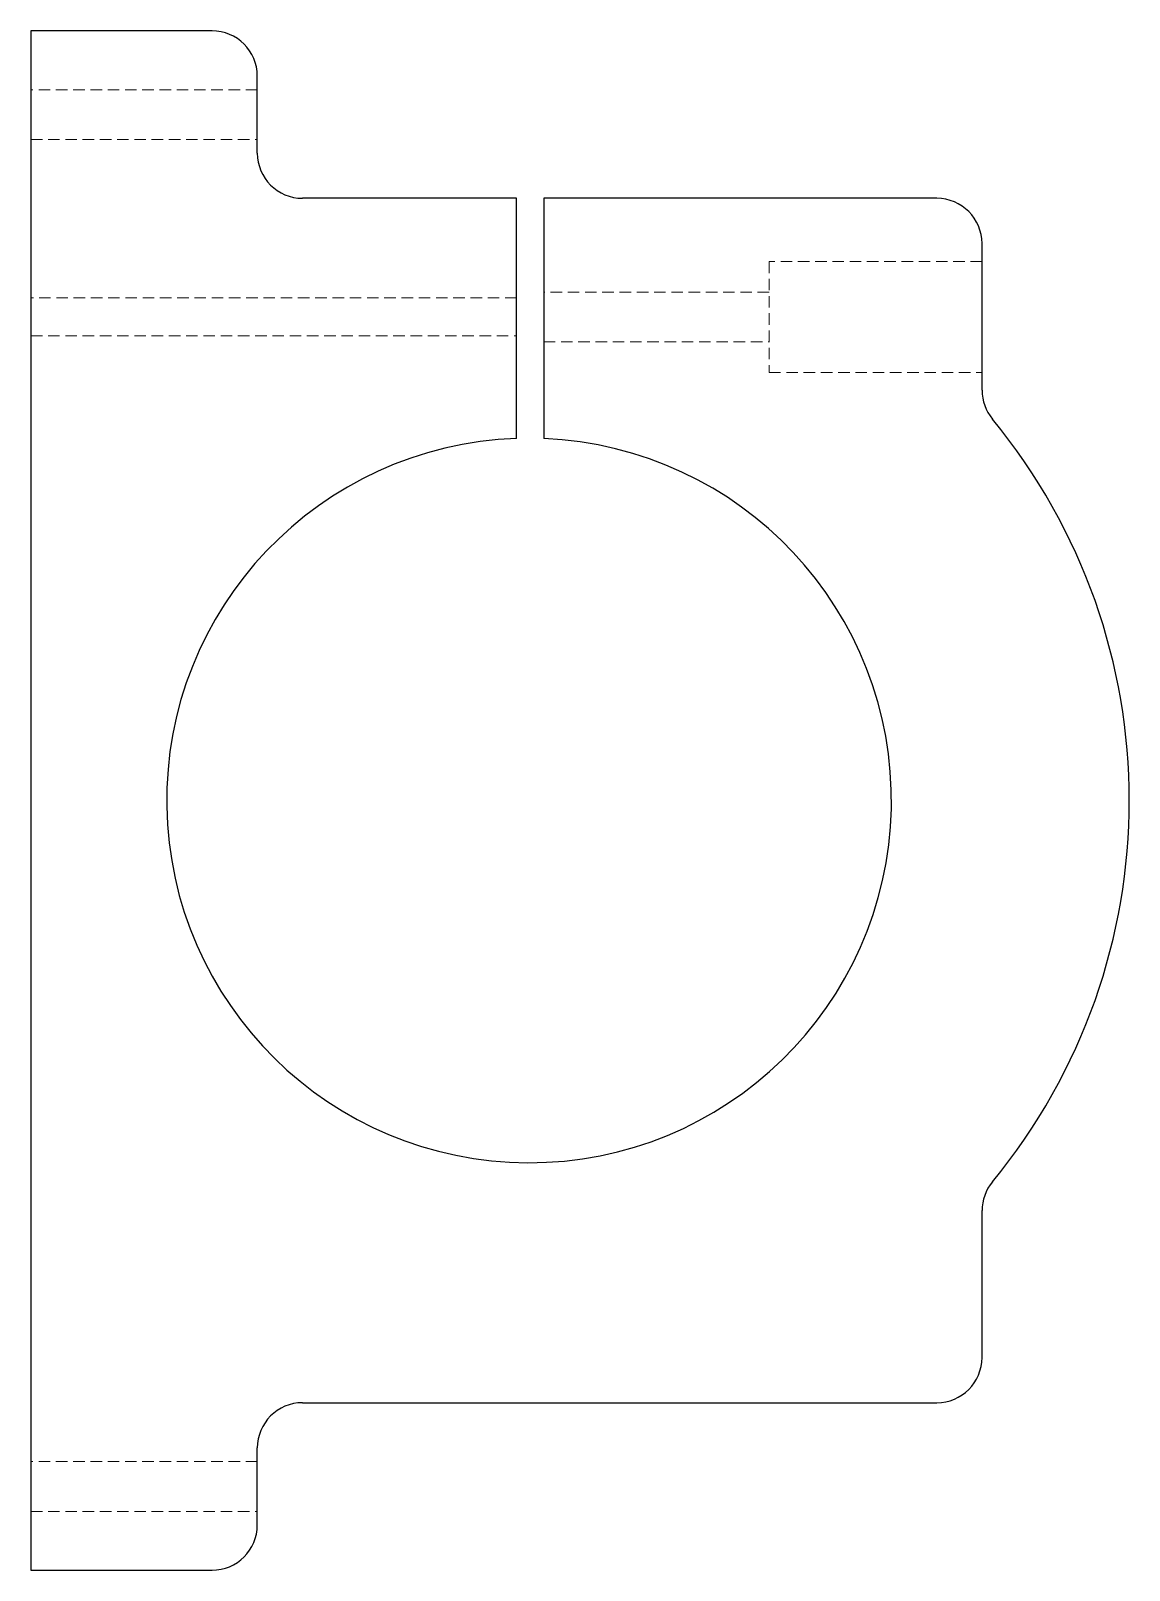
# Model space of a CAD drawing. Header units: millimetres. Extents: x -88 to 34, y -402 to -232.
import ezdxf

# ---------------------------------------------------------------- set-up
doc = ezdxf.new("R2010")
doc.units = ezdxf.units.MM
doc.linetypes.add('HIDDEN', pattern=[1.905, 1.27, -0.635])

msp = doc.modelspace()

# ---------------------------------------------------------------- linework, layer by layer
at = {"color": 7, "linetype": 'Continuous', "lineweight": 25}
for p, q in [((-87.67, -231.94), (-87.67, -401.94)), ((-67.67, -231.94), (-87.67, -231.94)), ((-62.67, -245.44), (-62.67, -236.94)), ((-34.05, -250.44), (-57.67, -250.44)), ((-34.05, -276.96), (-34.05, -250.44)), ((-31.05, -250.44), (-31.05, -276.97)), ((12.33, -250.44), (-31.05, -250.44)), ((17.33, -271.64), (17.33, -255.44)), ((17.33, -378.44), (17.33, -362.23)), ((-57.67, -383.44), (12.33, -383.44)), ((-62.67, -396.94), (-62.67, -388.44)), ((-87.67, -401.94), (-67.67, -401.94))]:
    msp.add_line(p, q, dxfattribs=at)
at = {"color": 7, "linetype": 'HIDDEN', "lineweight": 18}
for p, q in [((-62.67, -238.44), (-87.67, -238.44)), ((-87.67, -243.94), (-62.67, -243.94)), ((-6.17, -257.42), (-6.17, -269.66)), ((17.33, -257.42), (-6.17, -257.42)), ((-34.05, -261.44), (-87.67, -261.44)), ((-6.17, -260.79), (-31.05, -260.79)), ((-87.67, -265.64), (-34.05, -265.64)), ((-31.05, -266.29), (-6.17, -266.29)), ((-6.17, -269.66), (17.33, -269.66)), ((-62.67, -389.94), (-87.67, -389.94)), ((-87.67, -395.44), (-62.67, -395.44))]:
    msp.add_line(p, q, dxfattribs=at)
at = {"color": 7, "linetype": 'Continuous', "lineweight": 25}
for centre, radius, start, end in [((-67.67, -236.94), 5, 0, 90), ((-57.67, -245.44), 5, 180, 270), ((12.33, -255.44), 5, 0, 90), ((22.33, -271.64), 5, 180, 219.4725), ((-32.67, -316.94), 66.25, 320.5275, 39.4725), ((-32.67, -316.94), 40, 91.9699, 87.6717), ((22.33, -362.23), 5, 140.5275, 180), ((12.33, -378.44), 5, 270, 0), ((-57.67, -388.44), 5, 90, 180), ((-67.67, -396.94), 5, 270, 0)]:
    msp.add_arc(centre, radius, start, end, dxfattribs=at)

doc.saveas('drawing.dxf')
